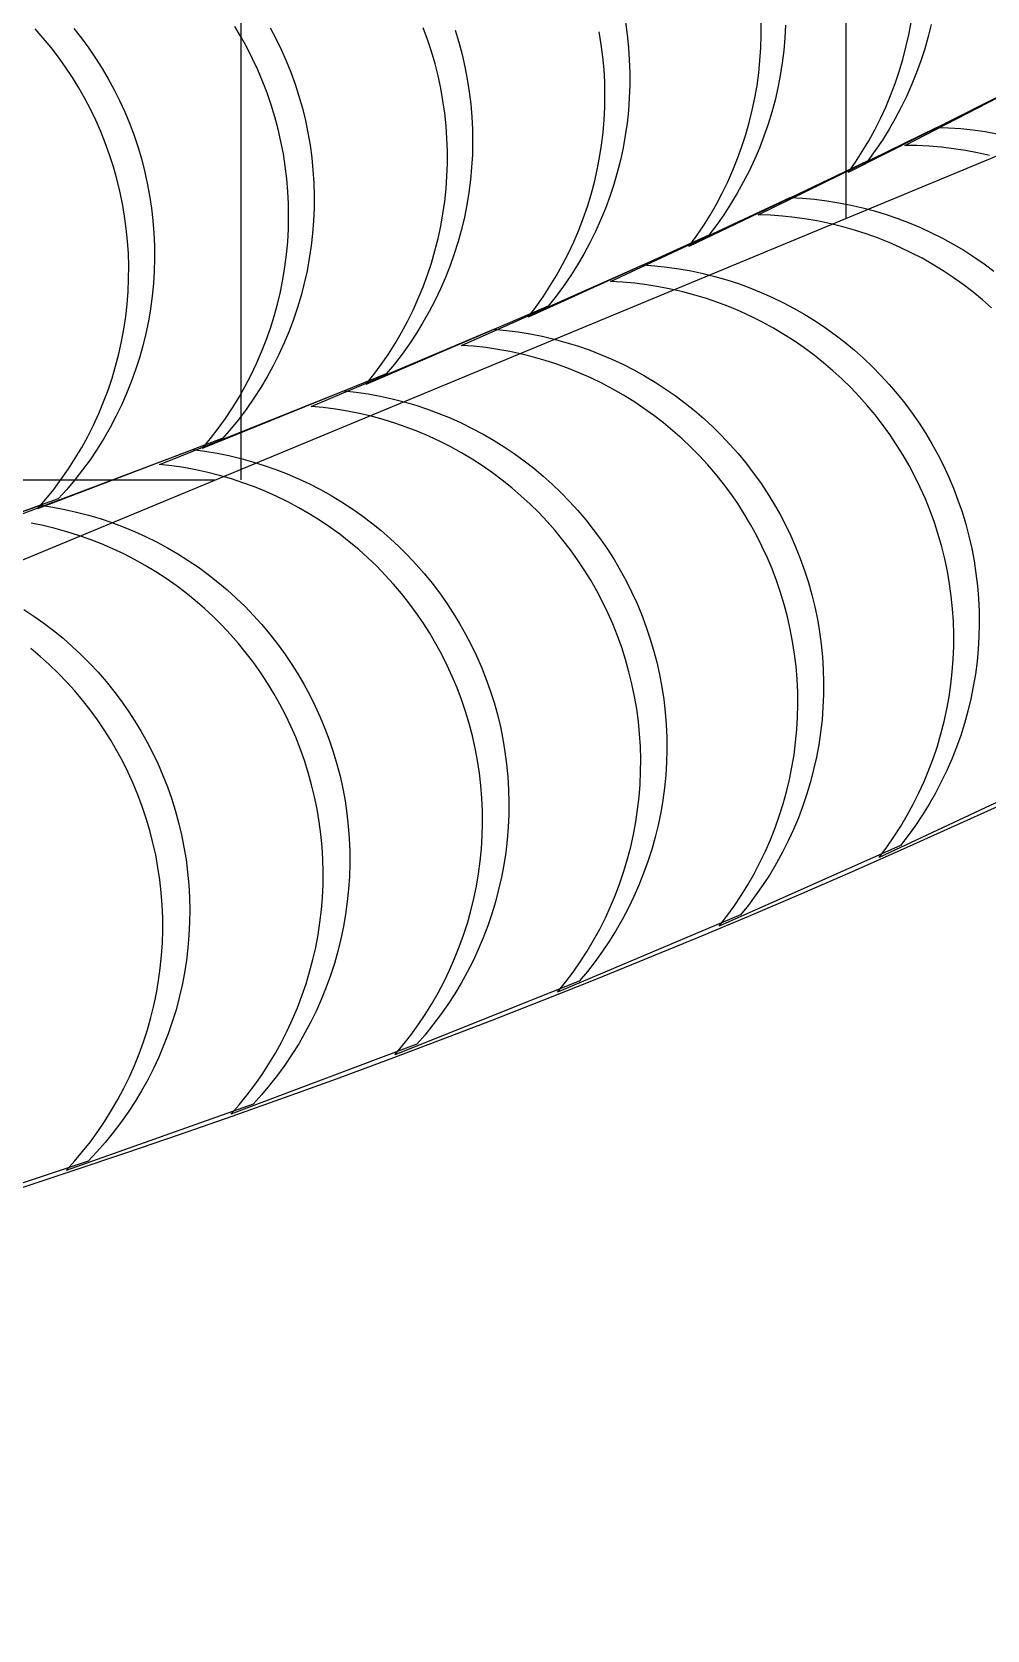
# Model space of a CAD drawing. Header units: metres. Extents: x -22.9 to 22.9, y -22.9 to 22.9.
# Drawn here: x 7.093 to 9.5, y -22.86 to -18.837 of the extents above; entities that cross this region are included whole.
import ezdxf

# ---------------------------------------------------------------- set-up
doc = ezdxf.new("R2010")
doc.units = ezdxf.units.M
for name, color, linetype in [('OBSERVED_CIRCULAR_SCAN', 3, 'Continuous'), ('SCAN_FOOTPRINTS', 5, 'Continuous'), ('TANK_BOUNDARY', 7, 'Continuous')]:
    doc.layers.add(name, color=color, linetype=linetype)

msp = doc.modelspace()

# ---------------------------------------------------------------- linework, layer by layer
at = {"layer": 'OBSERVED_CIRCULAR_SCAN'}
for p, q in [((9.144, -17.3984), (9.144, -19.1873)), ((7.62, -18.118), (7.62, -19.9644)), ((6.6136, -20.3545), (9.7163, -19.0693)), ((9.144, -19.1888), (9.144, -19.3064)), ((-7.2942, -19.9644), (7.5553, -19.9644))]:
    msp.add_line(p, q, dxfattribs=at)
at = {"layer": 'SCAN_FOOTPRINTS'}
for points in [[(7.199, -18.8282), (7.2181, -18.8524), (7.2363, -18.8772), (7.2537, -18.9026), (7.2702, -18.9286), (7.2858, -18.9551), (7.3005, -18.9822), (7.3142, -19.0097), (7.327, -19.0377), (7.3389, -19.0662), (7.3497, -19.095), (7.3599, -19.1251), (7.369, -19.1556), (7.377, -19.1863), (7.3839, -19.2173), (7.3898, -19.2486), (7.3945, -19.28), (7.3981, -19.3116), (7.4006, -19.3433), (7.402, -19.375), (7.4022, -19.4068), (7.4013, -19.4386), (7.3993, -19.4703), (7.3962, -19.502), (7.392, -19.5335), (7.3866, -19.5648), (7.3802, -19.5959), (7.3727, -19.6268), (7.364, -19.6574), (7.3543, -19.6877), (7.3436, -19.7176), (7.3318, -19.7471), (7.3189, -19.7762), (7.305, -19.8048), (7.2902, -19.8329), (7.2743, -19.8604), (7.2575, -19.8874), (7.2398, -19.9138), (7.2211, -19.9395), (7.2015, -19.9645), (7.1811, -19.9889), (7.1598, -20.0125), (6.6889, -20.1808)], [(7.6938, -18.8262), (7.7081, -18.8535), (7.7215, -18.8812), (7.7339, -18.9094), (7.7454, -18.938), (7.7562, -18.9679), (7.7659, -18.9981), (7.7746, -19.0287), (7.7821, -19.0596), (7.7886, -19.0907), (7.794, -19.122), (7.7983, -19.1535), (7.8014, -19.1851), (7.8034, -19.2169), (7.8043, -19.2486), (7.8041, -19.2804), (7.8028, -19.3122), (7.8003, -19.3439), (7.7968, -19.3755), (7.7921, -19.4069), (7.7863, -19.4382), (7.7794, -19.4692), (7.7714, -19.4999), (7.7623, -19.5304), (7.7522, -19.5605), (7.741, -19.5903), (7.7287, -19.6196), (7.7155, -19.6485), (7.7012, -19.6769), (7.6859, -19.7048), (7.6697, -19.7321), (7.6525, -19.7588), (7.6343, -19.7849), (7.6153, -19.8104), (7.5954, -19.8351), (7.5746, -19.8592), (7.1073, -20.0372), (7.1073, -20.0372), (7.1281, -20.0132), (7.1481, -19.9884), (7.1671, -19.963), (7.1852, -19.9369), (7.2024, -19.9101), (7.2187, -19.8828), (7.234, -19.855), (7.2482, -19.8266), (7.2615, -19.7977), (7.2738, -19.7683), (7.285, -19.7386), (7.2951, -19.7085), (7.3042, -19.678), (7.3121, -19.6472), (7.319, -19.6162), (7.3248, -19.5849), (7.3295, -19.5535), (7.3331, -19.5219), (7.3356, -19.4902), (7.3369, -19.4585), (7.3371, -19.4267), (7.3362, -19.3949), (7.3342, -19.3632), (7.331, -19.3316), (7.3268, -19.3001), (7.3214, -19.2687), (7.3149, -19.2376), (7.3074, -19.2067), (7.2987, -19.1762), (7.289, -19.1459), (7.2782, -19.116), (7.2667, -19.0874), (7.2543, -19.0592), (7.2409, -19.0315), (7.2266, -19.0043), (7.2113, -18.9775), (7.1952, -18.9513), (7.1781, -18.9256), (7.1602, -18.9006), (7.1415, -18.8762), (7.1219, -18.8524), (7.1015, -18.8293)], [(8.1595, -18.8324), (8.1688, -18.8628), (8.177, -18.8935), (8.1841, -18.9245), (8.1901, -18.9557), (8.195, -18.9871), (8.1988, -19.0187), (8.2015, -19.0504), (8.2031, -19.0821), (8.2035, -19.1139), (8.2029, -19.1457), (8.2011, -19.1774), (8.1981, -19.2091), (8.1941, -19.2406), (8.189, -19.272), (8.1827, -19.3031), (8.1754, -19.3341), (8.1669, -19.3647), (8.1574, -19.395), (8.1469, -19.425), (8.1352, -19.4546), (8.1226, -19.4837), (8.1089, -19.5124), (8.0942, -19.5406), (8.0785, -19.5683), (8.0619, -19.5954), (8.0443, -19.6218), (8.0258, -19.6477), (8.0064, -19.6728), (7.9861, -19.6973), (7.5226, -19.885), (7.5226, -19.885), (7.5429, -19.8606), (7.5623, -19.8354), (7.5809, -19.8096), (7.5985, -19.7831), (7.6151, -19.756), (7.6308, -19.7284), (7.6455, -19.7002), (7.6591, -19.6715), (7.6718, -19.6423), (7.6834, -19.6127), (7.694, -19.5828), (7.7035, -19.5524), (7.712, -19.5218), (7.7193, -19.4909), (7.7256, -19.4597), (7.7307, -19.4283), (7.7347, -19.3968), (7.7376, -19.3651), (7.7394, -19.3334), (7.7401, -19.3016), (7.7397, -19.2698), (7.7381, -19.2381), (7.7354, -19.2064), (7.7316, -19.1749), (7.7267, -19.1435), (7.7207, -19.1123), (7.7136, -19.0813), (7.7053, -19.0506), (7.6961, -19.0202), (7.6857, -18.9901), (7.6743, -18.9605), (7.6622, -18.9321), (7.6492, -18.9042), (7.6353, -18.8768), (7.6204, -18.8498), (7.6046, -18.8234)], [(8.5883, -18.8125), (8.5927, -18.844), (8.5961, -18.8756), (8.5983, -18.9073), (8.5994, -18.9391), (8.5994, -18.9709), (8.5983, -19.0026), (8.596, -19.0344), (8.5926, -19.066), (8.5881, -19.0974), (8.5825, -19.1287), (8.5758, -19.1598), (8.568, -19.1906), (8.5592, -19.2211), (8.5492, -19.2513), (8.5382, -19.2811), (8.5261, -19.3105), (8.5131, -19.3395), (8.499, -19.368), (8.4839, -19.396), (8.4678, -19.4234), (8.4507, -19.4502), (8.4328, -19.4764), (8.4139, -19.502), (8.3941, -19.5269), (7.9347, -19.7242), (7.9347, -19.7242), (7.9545, -19.6993), (7.9734, -19.6738), (7.9913, -19.6476), (8.0084, -19.6207), (8.0244, -19.5933), (8.0395, -19.5653), (8.0536, -19.5368), (8.0667, -19.5079), (8.0788, -19.4785), (8.0898, -19.4486), (8.0997, -19.4185), (8.1086, -19.3879), (8.1164, -19.3571), (8.1231, -19.326), (8.1287, -19.2948), (8.1332, -19.2633), (8.1366, -19.2317), (8.1388, -19.2), (8.14, -19.1682), (8.14, -19.1364), (8.1389, -19.1047), (8.1367, -19.073), (8.1333, -19.0413), (8.1288, -19.0099), (8.1233, -18.9786), (8.1166, -18.9475), (8.1088, -18.9167), (8.1, -18.8861), (8.0901, -18.8559), (8.0791, -18.8261)], [(8.9917, -18.8197), (8.9901, -18.8514), (8.9874, -18.8831), (8.9836, -18.9146), (8.9786, -18.946), (8.9726, -18.9772), (8.9654, -19.0082), (8.9572, -19.0389), (8.9479, -19.0693), (8.9375, -19.0993), (8.926, -19.129), (8.9135, -19.1582), (8.9, -19.187), (8.8855, -19.2153), (8.87, -19.243), (8.8536, -19.2702), (8.8361, -19.2968), (8.8178, -19.3228), (8.7985, -19.348), (8.3433, -19.5549), (8.3433, -19.5549), (8.3626, -19.5296), (8.3809, -19.5036), (8.3983, -19.4771), (8.4148, -19.4499), (8.4303, -19.4221), (8.4448, -19.3938), (8.4583, -19.3651), (8.4708, -19.3358), (8.4823, -19.3062), (8.4926, -19.2761), (8.502, -19.2458), (8.5102, -19.2151), (8.5174, -19.1841), (8.5234, -19.1529), (8.5284, -19.1215), (8.5322, -19.0899), (8.5349, -19.0583), (8.5365, -19.0265), (8.537, -18.9947), (8.5363, -18.9629), (8.5346, -18.9312), (8.5317, -18.8996), (8.5277, -18.868), (8.5226, -18.8366)], [(9.3589, -18.8176), (9.3513, -18.8484), (9.3426, -18.879), (9.3329, -18.9093), (9.3221, -18.9392), (9.3102, -18.9686), (9.2973, -18.9977), (9.2834, -19.0263), (9.2684, -19.0543), (9.2525, -19.0819), (9.2357, -19.1088), (9.2179, -19.1351), (9.1991, -19.1608), (8.7483, -19.3771), (8.7483, -19.3771), (8.7671, -19.3514), (8.7849, -19.3251), (8.8017, -19.2981), (8.8176, -19.2706), (8.8326, -19.2425), (8.8465, -19.214), (8.8594, -19.1849), (8.8712, -19.1554), (8.8821, -19.1255), (8.8918, -19.0953), (8.9005, -19.0647), (8.9081, -19.0338), (8.9146, -19.0027), (8.92, -18.9714), (8.9243, -18.9399), (8.9275, -18.9083), (8.9295, -18.8766), (8.9305, -18.8448), (8.9303, -18.813)], [(9.5958, -18.9653), (9.1496, -19.1909), (9.1496, -19.1909), (9.1677, -19.1648), (9.185, -19.1381), (9.2013, -19.1108), (9.2166, -19.083), (9.231, -19.0546), (9.2443, -19.0258), (9.2566, -18.9965), (9.2678, -18.9667), (9.278, -18.9366), (9.2872, -18.9062), (9.2952, -18.8754), (9.3022, -18.8444), (9.308, -18.8132)], [(9.5057, -19.148), (9.4756, -19.1412), (9.4454, -19.1354), (9.4149, -19.1307), (9.3844, -19.127), (9.3537, -19.1244), (9.3229, -19.1228), (9.2922, -19.1223), (9.7367, -18.8933)], [(9.511, -19.5313), (9.4879, -19.511), (9.4641, -19.4914), (9.4396, -19.4727), (9.4145, -19.4549), (9.3888, -19.4379), (9.3626, -19.4218), (9.3358, -19.4066), (9.3085, -19.3924), (9.2807, -19.3791), (9.2525, -19.3667), (9.2239, -19.3553), (9.1949, -19.3449), (9.1656, -19.3355), (9.136, -19.3271), (9.1061, -19.3197), (9.076, -19.3134), (9.0456, -19.3081), (9.0151, -19.3038), (8.9845, -19.3006), (8.9538, -19.2984), (8.923, -19.2973), (9.3719, -19.0769), (9.3719, -19.0769), (9.4026, -19.078), (9.4334, -19.0802), (9.464, -19.0835), (9.4945, -19.0877), (9.5248, -19.093)], [(9.681, -20.703), (9.228, -20.9147), (9.228, -20.9147), (9.247, -20.8892), (9.265, -20.863), (9.2822, -20.8363), (9.2984, -20.8089), (9.3136, -20.781), (9.3278, -20.7526), (9.341, -20.7237), (9.3531, -20.6943), (9.3643, -20.6645), (9.3743, -20.6344), (9.3833, -20.6039), (9.3912, -20.5731), (9.3981, -20.542), (9.4038, -20.5108), (9.4084, -20.4793), (9.4119, -20.4477), (9.4143, -20.416), (9.4155, -20.3843), (9.4157, -20.3525), (9.4147, -20.3207), (9.4126, -20.289), (9.4094, -20.2574), (9.405, -20.2259), (9.3996, -20.1946), (9.393, -20.1635), (9.3854, -20.1326), (9.3767, -20.1021), (9.3669, -20.0718), (9.356, -20.042), (9.3441, -20.0125), (9.3311, -19.9835), (9.3176, -19.9558), (9.3032, -19.9286), (9.2878, -19.9019), (9.2715, -19.8758), (9.2544, -19.8502), (9.2363, -19.8252), (9.2175, -19.8009), (9.1978, -19.7772), (9.1773, -19.7542), (9.156, -19.732), (9.134, -19.7104), (9.1113, -19.6897), (9.0878, -19.6697), (9.0637, -19.6505), (9.039, -19.6322), (9.0136, -19.6147), (8.9877, -19.5981), (8.9612, -19.5824), (8.9342, -19.5676), (8.9067, -19.5538), (8.8787, -19.5409), (8.8503, -19.529), (8.8216, -19.518), (8.7924, -19.508), (8.763, -19.4991), (8.7332, -19.4911), (8.7032, -19.4842), (8.673, -19.4783), (8.6426, -19.4734), (8.612, -19.4696), (8.5814, -19.4669), (8.5506, -19.4651), (9.0036, -19.2535), (9.0036, -19.2535), (9.0344, -19.2552), (9.065, -19.258), (9.0956, -19.2618), (9.126, -19.2666), (9.1562, -19.2725), (9.1862, -19.2795), (9.216, -19.2874), (9.2454, -19.2964), (9.2746, -19.3063), (9.3033, -19.3173), (9.3317, -19.3292), (9.3597, -19.3421), (9.3872, -19.356), (9.4142, -19.3708), (9.4407, -19.3865), (9.4666, -19.403), (9.492, -19.4205), (9.5167, -19.4388)], [(7.0308, -20.0642), (7.4987, -19.8879), (7.4987, -19.8879), (7.5292, -19.892), (7.5596, -19.8971), (7.5897, -19.9033), (7.6197, -19.9105), (7.6494, -19.9187), (7.6788, -19.9279), (7.7078, -19.9381), (7.7365, -19.9493), (7.7648, -19.9615), (7.7926, -19.9746), (7.82, -19.9887), (7.8469, -20.0037), (7.8733, -20.0196), (7.8991, -20.0364), (7.9243, -20.0541), (7.9489, -20.0726), (7.9728, -20.092), (7.9961, -20.1122), (8.0186, -20.1331), (8.0404, -20.1549), (8.0615, -20.1773), (8.0818, -20.2005), (8.1013, -20.2243), (8.12, -20.2488), (8.1378, -20.2739), (8.1547, -20.2996), (8.1708, -20.3259), (8.1859, -20.3527), (8.2001, -20.38), (8.2134, -20.4078), (8.2257, -20.436), (8.2371, -20.4647), (8.2478, -20.4946), (8.2574, -20.5249), (8.2659, -20.5555), (8.2734, -20.5864), (8.2797, -20.6176), (8.285, -20.6489), (8.2891, -20.6804), (8.2922, -20.7121), (8.2941, -20.7438), (8.2949, -20.7756), (8.2945, -20.8074), (8.2931, -20.8391), (8.2905, -20.8708), (8.2868, -20.9024), (8.282, -20.9338), (8.2761, -20.965), (8.269, -20.996), (8.2609, -21.0268), (8.2518, -21.0572), (8.2415, -21.0873), (8.2302, -21.117), (8.2178, -21.1463), (8.2045, -21.1751), (8.1901, -21.2034), (8.1747, -21.2313), (8.1583, -21.2585), (8.141, -21.2852), (8.1228, -21.3112), (8.1037, -21.3366), (8.0836, -21.3613), (8.0627, -21.3852), (7.5948, -21.5615), (7.5948, -21.5615), (7.6157, -21.5375), (7.6358, -21.5129), (7.6549, -21.4875), (7.6731, -21.4614), (7.6904, -21.4348), (7.7068, -21.4075), (7.7222, -21.3797), (7.7366, -21.3514), (7.7499, -21.3225), (7.7623, -21.2932), (7.7736, -21.2635), (7.7839, -21.2334), (7.793, -21.203), (7.8011, -21.1723), (7.8082, -21.1413), (7.8141, -21.11), (7.8189, -21.0786), (7.8226, -21.0471), (7.8252, -21.0154), (7.8266, -20.9836), (7.827, -20.9518), (7.8262, -20.9201), (7.8243, -20.8883), (7.8212, -20.8567), (7.8171, -20.8252), (7.8118, -20.7938), (7.8055, -20.7627), (7.798, -20.7318), (7.7895, -20.7012), (7.7799, -20.6709), (7.7692, -20.6409), (7.7578, -20.6123), (7.7455, -20.5841), (7.7322, -20.5563), (7.718, -20.529), (7.7029, -20.5022), (7.6868, -20.4759), (7.6699, -20.4502), (7.6521, -20.4251), (7.6334, -20.4006), (7.6139, -20.3767), (7.5936, -20.3536), (7.5725, -20.3311), (7.5507, -20.3094), (7.5282, -20.2884), (7.5049, -20.2683), (7.481, -20.2489), (7.4564, -20.2304), (7.4312, -20.2127), (7.4054, -20.1959), (7.379, -20.18), (7.3521, -20.1649), (7.3247, -20.1509), (7.2969, -20.1377), (7.2686, -20.1256), (7.2399, -20.1144), (7.2109, -20.1042), (7.1815, -20.0949), (7.1518, -20.0867), (7.1218, -20.0796), (7.0917, -20.0734)], [(6.644, -20.1956), (7.1152, -20.0284), (7.1152, -20.0284), (7.1456, -20.033), (7.1759, -20.0387), (7.2059, -20.0454), (7.2357, -20.0532), (7.2653, -20.062), (7.2945, -20.0717), (7.3233, -20.0825), (7.3518, -20.0943), (7.3798, -20.107), (7.4074, -20.1206), (7.4345, -20.1352), (7.4611, -20.1508), (7.4872, -20.1672), (7.5126, -20.1845), (7.5375, -20.2027), (7.5617, -20.2217), (7.5853, -20.2415), (7.6082, -20.2621), (7.6303, -20.2835), (7.6517, -20.3056), (7.6724, -20.3285), (7.6922, -20.352), (7.7112, -20.3762), (7.7294, -20.4011), (7.7467, -20.4265), (7.7632, -20.4526), (7.7787, -20.4791), (7.7934, -20.5062), (7.8071, -20.5338), (7.8198, -20.5619), (7.8316, -20.5903), (7.8424, -20.6191), (7.8525, -20.6493), (7.8615, -20.6798), (7.8695, -20.7105), (7.8763, -20.7416), (7.8821, -20.7728), (7.8867, -20.8043), (7.8903, -20.8359), (7.8927, -20.8676), (7.894, -20.8993), (7.8941, -20.9311), (7.8932, -20.9629), (7.8911, -20.9946), (7.8879, -21.0262), (7.8836, -21.0577), (7.8782, -21.089), (7.8717, -21.1202), (7.8641, -21.151), (7.8554, -21.1816), (7.8456, -21.2118), (7.8348, -21.2417), (7.8229, -21.2712), (7.81, -21.3003), (7.7961, -21.3288), (7.7812, -21.3569), (7.7653, -21.3844), (7.7484, -21.4113), (7.7306, -21.4377), (7.7118, -21.4633), (7.6922, -21.4883), (7.6717, -21.5126), (7.6504, -21.5362), (7.1792, -21.7034), (7.1792, -21.7034), (7.2005, -21.6799), (7.221, -21.6556), (7.2406, -21.6306), (7.2594, -21.6049), (7.2772, -21.5786), (7.2941, -21.5516), (7.31, -21.5241), (7.3249, -21.4961), (7.3388, -21.4675), (7.3517, -21.4384), (7.3636, -21.409), (7.3744, -21.3791), (7.3842, -21.3488), (7.3929, -21.3183), (7.4005, -21.2874), (7.407, -21.2563), (7.4124, -21.225), (7.4167, -21.1935), (7.4199, -21.1618), (7.422, -21.1301), (7.4229, -21.0984), (7.4228, -21.0666), (7.4215, -21.0348), (7.4191, -21.0031), (7.4155, -20.9715), (7.4109, -20.9401), (7.4051, -20.9088), (7.3983, -20.8778), (7.3903, -20.847), (7.3813, -20.8165), (7.3712, -20.7864), (7.3604, -20.7576), (7.3486, -20.7291), (7.3359, -20.7011), (7.3222, -20.6735), (7.3075, -20.6464), (7.292, -20.6198), (7.2755, -20.5938), (7.2582, -20.5683), (7.24, -20.5435), (7.221, -20.5193), (7.2012, -20.4957), (7.1805, -20.4729), (7.1591, -20.4507), (7.137, -20.4293), (7.1141, -20.4087), (7.0905, -20.3889)], [(7.0726, -20.2904), (7.0983, -20.3073), (7.1234, -20.3251), (7.1479, -20.3437), (7.1718, -20.3632), (7.195, -20.3835), (7.2174, -20.4045), (7.2392, -20.4264), (7.2602, -20.4489), (7.2804, -20.4721), (7.2998, -20.4961), (7.3183, -20.5206), (7.336, -20.5458), (7.3529, -20.5716), (7.3688, -20.5979), (7.3838, -20.6248), (7.3979, -20.6522), (7.4111, -20.68), (7.4233, -20.7083), (7.4345, -20.737), (7.4448, -20.766), (7.4543, -20.7963), (7.4627, -20.827), (7.4701, -20.8579), (7.4763, -20.8891), (7.4815, -20.9204), (7.4855, -20.952), (7.4885, -20.9836), (7.4903, -21.0154), (7.491, -21.0471), (7.4905, -21.0789), (7.489, -21.1107), (7.4863, -21.1423), (7.4825, -21.1739), (7.4776, -21.2053), (7.4716, -21.2365), (7.4645, -21.2675), (7.4563, -21.2982), (7.447, -21.3286), (7.4366, -21.3587), (7.4252, -21.3883), (7.4128, -21.4176), (7.3993, -21.4464), (7.3849, -21.4747), (7.3694, -21.5024), (7.353, -21.5297), (7.3356, -21.5563), (7.3173, -21.5822), (7.298, -21.6076), (7.2779, -21.6322), (7.257, -21.6561), (7.2352, -21.6792), (6.7608, -21.8374)]]:
    msp.add_lwpolyline(points, dxfattribs=at)
for points in [[(8.632, -19.4229), (8.6627, -19.4252), (8.6933, -19.4286), (8.7238, -19.433), (8.7541, -19.4384), (8.7842, -19.4449), (8.8141, -19.4524), (8.8437, -19.4609), (8.873, -19.4704), (8.9019, -19.481), (8.9305, -19.4925), (8.9586, -19.505), (8.9863, -19.5184), (9.0136, -19.5328), (9.0403, -19.5481), (9.0665, -19.5643), (9.0921, -19.5814), (9.1171, -19.5993), (9.1415, -19.6181), (9.1652, -19.6377), (9.1883, -19.6582), (9.2106, -19.6794), (9.2322, -19.7013), (9.253, -19.724), (9.2731, -19.7474), (9.2923, -19.7714), (9.3107, -19.7961), (9.3282, -19.8214), (9.3449, -19.8473), (9.3607, -19.8738), (9.3755, -19.9007), (9.3894, -19.9282), (9.4024, -19.9561), (9.4148, -19.9854), (9.4262, -20.0151), (9.4364, -20.0452), (9.4457, -20.0756), (9.4538, -20.1063), (9.4609, -20.1373), (9.4668, -20.1685), (9.4716, -20.1999), (9.4754, -20.2315), (9.478, -20.2632), (9.4795, -20.2949), (9.4799, -20.3267), (9.4791, -20.3585), (9.4772, -20.3902), (9.4743, -20.4219), (9.4701, -20.4534), (9.4649, -20.4847), (9.4586, -20.5159), (9.4512, -20.5468), (9.4427, -20.5774), (9.4331, -20.6077), (9.4225, -20.6377), (9.4108, -20.6672), (9.398, -20.6964), (9.3843, -20.725), (9.3695, -20.7532), (9.3538, -20.7808), (9.3371, -20.8078), (9.3194, -20.8343), (9.3009, -20.8601), (9.2814, -20.8852), (8.8244, -21.0881), (8.8244, -21.0881), (8.8439, -21.063), (8.8625, -21.0372), (8.8801, -21.0108), (8.8968, -20.9837), (8.9126, -20.9561), (8.9273, -20.928), (8.9411, -20.8993), (8.9538, -20.8702), (8.9655, -20.8406), (8.9761, -20.8107), (8.9857, -20.7804), (8.9942, -20.7497), (9.0016, -20.7188), (9.008, -20.6877), (9.0132, -20.6563), (9.0173, -20.6248), (9.0203, -20.5932), (9.0221, -20.5614), (9.0229, -20.5296), (9.0225, -20.4979), (9.021, -20.4661), (9.0184, -20.4344), (9.0147, -20.4029), (9.0098, -20.3715), (9.0039, -20.3402), (8.9968, -20.3092), (8.9887, -20.2785), (8.9795, -20.2481), (8.9692, -20.218), (8.9578, -20.1883), (8.9455, -20.159), (8.9325, -20.1311), (8.9186, -20.1037), (8.9037, -20.0767), (8.8879, -20.0502), (8.8713, -20.0243), (8.8537, -19.999), (8.8353, -19.9743), (8.8161, -19.9503), (8.796, -19.9269), (8.7752, -19.9042), (8.7536, -19.8823), (8.7313, -19.8611), (8.7082, -19.8407), (8.6845, -19.821), (8.6601, -19.8022), (8.6351, -19.7843), (8.6095, -19.7672), (8.5833, -19.751), (8.5566, -19.7357), (8.5294, -19.7213), (8.5016, -19.7079), (8.4735, -19.6954), (8.4449, -19.6839), (8.416, -19.6734), (8.3867, -19.6638), (8.3571, -19.6553), (8.3273, -19.6478), (8.2972, -19.6413), (8.2668, -19.6359), (8.2364, -19.6315), (8.2058, -19.6281), (8.1751, -19.6258), (8.632, -19.4229)], [(8.2572, -19.5852), (8.2879, -19.5881), (8.3184, -19.592), (8.3488, -19.597), (8.379, -19.603), (8.409, -19.6101), (8.4387, -19.6182), (8.4681, -19.6272), (8.4972, -19.6373), (8.526, -19.6484), (8.5543, -19.6605), (8.5822, -19.6735), (8.6096, -19.6874), (8.6366, -19.7023), (8.663, -19.7181), (8.6889, -19.7349), (8.7142, -19.7524), (8.7388, -19.7709), (8.7629, -19.7901), (8.7862, -19.8102), (8.8089, -19.8311), (8.8308, -19.8527), (8.8519, -19.8751), (8.8723, -19.8981), (8.8919, -19.9219), (8.9107, -19.9463), (8.9286, -19.9713), (8.9457, -19.997), (8.9618, -20.0232), (8.9771, -20.0499), (8.9914, -20.0772), (9.0048, -20.1049), (9.0173, -20.1331), (9.0291, -20.1626), (9.0399, -20.1925), (9.0496, -20.2228), (9.0582, -20.2534), (9.0657, -20.2842), (9.0722, -20.3154), (9.0775, -20.3467), (9.0818, -20.3782), (9.0849, -20.4098), (9.0869, -20.4415), (9.0878, -20.4733), (9.0876, -20.5051), (9.0862, -20.5369), (9.0837, -20.5686), (9.0801, -20.6001), (9.0754, -20.6316), (9.0696, -20.6628), (9.0627, -20.6938), (9.0547, -20.7246), (9.0456, -20.7551), (9.0354, -20.7852), (9.0242, -20.8149), (9.0119, -20.8442), (8.9987, -20.8731), (8.9844, -20.9015), (8.9691, -20.9294), (8.9528, -20.9567), (8.9356, -20.9834), (8.9174, -21.0095), (8.8984, -21.0349), (8.8784, -21.0597), (8.4176, -21.2538), (8.4176, -21.2538), (8.4376, -21.229), (8.4566, -21.2036), (8.4748, -21.1775), (8.492, -21.1508), (8.5083, -21.1235), (8.5236, -21.0956), (8.5379, -21.0672), (8.5512, -21.0384), (8.5634, -21.009), (8.5746, -20.9793), (8.5848, -20.9492), (8.5939, -20.9187), (8.6019, -20.888), (8.6088, -20.8569), (8.6146, -20.8257), (8.6193, -20.7942), (8.6229, -20.7627), (8.6254, -20.731), (8.6268, -20.6992), (8.627, -20.6674), (8.6261, -20.6357), (8.6241, -20.6039), (8.621, -20.5723), (8.6168, -20.5408), (8.6114, -20.5095), (8.605, -20.4783), (8.5974, -20.4475), (8.5888, -20.4169), (8.5791, -20.3866), (8.5683, -20.3567), (8.5565, -20.3272), (8.544, -20.299), (8.5306, -20.2713), (8.5163, -20.244), (8.5011, -20.2173), (8.4849, -20.1911), (8.4678, -20.1655), (8.4499, -20.1404), (8.4311, -20.116), (8.4116, -20.0922), (8.3912, -20.0692), (8.37, -20.0468), (8.3481, -20.0252), (8.3254, -20.0043), (8.3021, -19.9842), (8.2781, -19.965), (8.2534, -19.9465), (8.2281, -19.929), (8.2022, -19.9123), (8.1758, -19.8965), (8.1489, -19.8816), (8.1214, -19.8676), (8.0935, -19.8546), (8.0652, -19.8425), (8.0364, -19.8314), (8.0074, -19.8214), (7.9779, -19.8123), (7.9482, -19.8042), (7.9182, -19.7971), (7.888, -19.7911), (7.8577, -19.7861), (7.8271, -19.7822), (7.7965, -19.7793), (8.2572, -19.5852)], [(7.8794, -19.7402), (7.91, -19.7437), (7.9405, -19.7482), (7.9708, -19.7538), (8.0008, -19.7604), (8.0307, -19.768), (8.0602, -19.7767), (8.0895, -19.7863), (8.1184, -19.797), (8.1469, -19.8086), (8.175, -19.8212), (8.2026, -19.8347), (8.2298, -19.8492), (8.2565, -19.8646), (8.2826, -19.881), (8.3081, -19.8982), (8.3331, -19.9162), (8.3574, -19.9351), (8.381, -19.9548), (8.404, -19.9754), (8.4262, -19.9967), (8.4477, -20.0187), (8.4684, -20.0415), (8.4884, -20.0649), (8.5075, -20.0891), (8.5258, -20.1138), (8.5432, -20.1392), (8.5598, -20.1652), (8.5755, -20.1917), (8.5902, -20.2187), (8.604, -20.2462), (8.6169, -20.2742), (8.6288, -20.3026), (8.64, -20.3324), (8.6502, -20.3625), (8.6593, -20.3929), (8.6674, -20.4237), (8.6743, -20.4547), (8.6802, -20.4859), (8.6849, -20.5173), (8.6886, -20.5489), (8.6911, -20.5806), (8.6925, -20.6124), (8.6928, -20.6441), (8.6919, -20.6759), (8.6899, -20.7076), (8.6869, -20.7393), (8.6827, -20.7708), (8.6773, -20.8021), (8.6709, -20.8333), (8.6634, -20.8641), (8.6548, -20.8947), (8.6451, -20.925), (8.6344, -20.9549), (8.6226, -20.9845), (8.6098, -21.0136), (8.596, -21.0422), (8.5811, -21.0703), (8.5653, -21.0978), (8.5485, -21.1248), (8.5308, -21.1512), (8.5121, -21.1769), (8.4926, -21.202), (8.4721, -21.2264), (8.0077, -21.4116), (8.0077, -21.4116), (8.0281, -21.3872), (8.0477, -21.3622), (8.0663, -21.3364), (8.0841, -21.3101), (8.1009, -21.2831), (8.1167, -21.2555), (8.1315, -21.2274), (8.1454, -21.1988), (8.1582, -21.1697), (8.17, -21.1402), (8.1807, -21.1103), (8.1904, -21.08), (8.199, -21.0494), (8.2065, -21.0185), (8.2129, -20.9874), (8.2182, -20.956), (8.2224, -20.9245), (8.2255, -20.8929), (8.2275, -20.8611), (8.2283, -20.8294), (8.2281, -20.7976), (8.2267, -20.7658), (8.2241, -20.7341), (8.2205, -20.7026), (8.2158, -20.6711), (8.2099, -20.6399), (8.203, -20.6089), (8.1949, -20.5781), (8.1858, -20.5477), (8.1756, -20.5176), (8.1643, -20.4878), (8.1524, -20.4594), (8.1396, -20.4315), (8.1258, -20.4039), (8.111, -20.3769), (8.0954, -20.3504), (8.0788, -20.3244), (8.0614, -20.299), (8.0431, -20.2743), (8.024, -20.2501), (8.004, -20.2267), (7.9833, -20.2039), (7.9618, -20.1819), (7.9395, -20.1606), (7.9166, -20.1401), (7.8929, -20.1203), (7.8686, -20.1014), (7.8437, -20.0834), (7.8181, -20.0662), (7.792, -20.0499), (7.7654, -20.0345), (7.7382, -20.02), (7.7105, -20.0064), (7.6824, -19.9938), (7.6539, -19.9822), (7.625, -19.9715), (7.5958, -19.9619), (7.5662, -19.9532), (7.5364, -19.9456), (7.5063, -19.939), (7.476, -19.9334), (7.4456, -19.9289), (7.415, -19.9254), (7.8794, -19.7402)]]:
    msp.add_lwpolyline(points, close=True, dxfattribs=at)
at = {"layer": 'TANK_BOUNDARY'}
msp.add_circle((0, 0), 22.86, dxfattribs=at)

doc.saveas('drawing.dxf')
